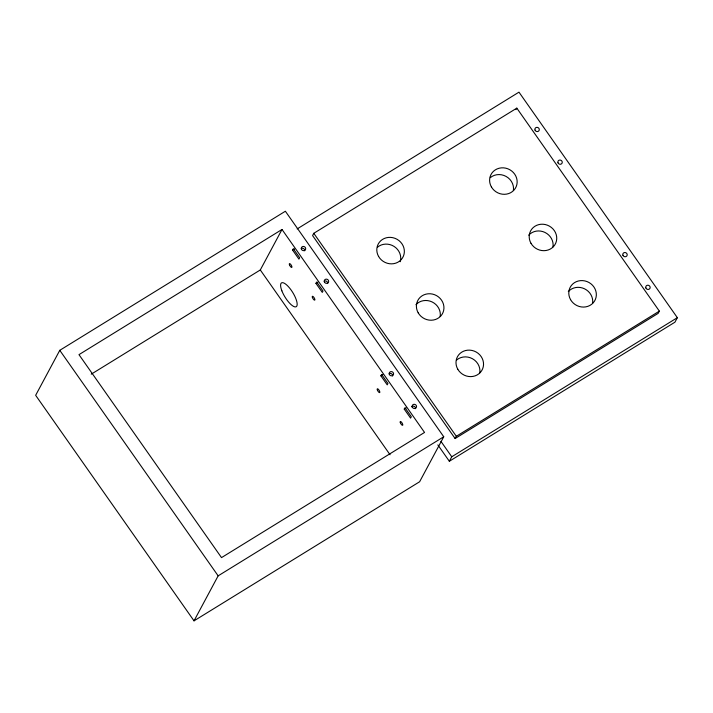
<?xml version="1.0" encoding="UTF-8"?>
<svg xmlns="http://www.w3.org/2000/svg" width="713" height="713" viewBox="0 0 713 713"><rect width="100%" height="100%" fill="white"/><g stroke="black" fill="none" stroke-linecap="round" stroke-linejoin="round"><path stroke-width="1.07" d="M59.776 350.324L35.65 395.314L194.025 620.845L419.618 481.756L443.744 436.766L285.369 211.235L59.776 350.324L218.151 575.846L194.025 620.845M91.255 374.173L260.298 269.96L282.009 229.47L424.547 432.443L221.511 557.619L78.974 354.646L282.009 229.47M292.597 250.094L293.319 248.748L299.656 257.767L298.925 259.113L292.597 250.094L294.469 248.935M313.782 233.311L312.579 235.566L455.117 438.54L658.152 313.363L659.356 311.118L516.818 108.144L313.782 233.311L456.32 436.294L455.117 438.54M315.957 283.364L316.679 282.009L323.016 291.029L322.285 292.383L315.957 283.364L317.838 282.205M516.016 109.642L516.818 108.144M380.885 375.831L381.615 374.477L387.943 383.496L387.221 384.851L380.885 375.831L382.765 374.673M404.244 409.093L404.975 407.747L411.303 416.766L410.581 418.112L404.244 409.093L406.125 407.934M437.844 444.903L449.342 461.266L451.757 456.775L677.35 317.686L518.975 92.155L297.169 228.909M677.35 317.686L674.935 322.187L449.342 461.266M218.151 575.846L443.744 436.766M456.32 436.294L659.356 311.118M440.901 441.311L451.757 456.775M260.298 269.96L390.047 454.734M411.695 406.758A2.237 2.086 28.2 0 1 415.554 408.701M389.155 373.71A2.237 2.086 28.2 0 1 392.596 376.001M324.219 281.243A2.237 2.086 28.2 0 1 327.659 283.533M301.251 248.543A2.237 2.086 28.2 0 1 304.692 250.833M456.703 359.949A13.993 13.03 28.2 0 1 472.541 358.773A13.993 13.03 28.2 0 1 479.778 372.863M490.312 177.644A13.993 13.03 28.2 0 1 506.15 176.468A13.993 13.03 28.2 0 1 513.387 190.558M415.911 304.718A13.993 13.03 28.2 0 1 432.167 301.973A13.993 13.03 28.2 0 1 440.179 316.483M568.306 291.564A13.993 13.03 28.2 0 1 584.553 288.818A13.993 13.03 28.2 0 1 592.574 303.328M528.716 235.174A13.993 13.03 28.2 0 1 544.964 232.438A13.993 13.03 28.2 0 1 552.976 246.939M377.516 247.179A13.993 13.03 28.2 0 1 394.12 246.457A13.993 13.03 28.2 0 1 400.216 261.724M289.442 264.755A2.237 0.722 58.3 0 0 291.733 267.446A2.237 0.722 58.3 0 0 290.654 264.354A2.237 0.722 58.3 0 0 289.442 264.755M312.401 297.455A2.237 0.722 58.3 0 0 314.7 300.146A2.237 0.722 58.3 0 0 313.622 297.054A2.237 0.722 58.3 0 0 312.401 297.455M400.305 422.622A2.237 0.722 58.3 0 0 402.595 425.313A2.237 0.722 58.3 0 0 401.517 422.23A2.237 0.722 58.3 0 0 400.305 422.622M377.337 389.922A2.237 0.722 58.3 0 0 379.628 392.613A2.237 0.722 58.3 0 0 378.55 389.521A2.237 0.722 58.3 0 0 377.337 389.922M324.379 281.849A2.237 2.086 28.2 0 0 328.14 282.704A2.237 2.086 28.2 0 0 326.83 279.184A2.237 2.086 28.2 0 0 324.379 281.849M389.316 374.316A2.237 2.086 28.2 0 0 393.077 375.163A2.237 2.086 28.2 0 0 391.767 371.651A2.237 2.086 28.2 0 0 389.316 374.316M301.412 249.149A2.237 2.086 28.2 0 0 305.173 249.996A2.237 2.086 28.2 0 0 303.863 246.484A2.237 2.086 28.2 0 0 301.412 249.149M412.274 407.025A2.237 2.086 28.2 0 0 416.036 407.872A2.237 2.086 28.2 0 0 414.725 404.351A2.237 2.086 28.2 0 0 412.274 407.025M281.867 290.806A13.993 4.492 58.3 0 0 296.198 306.715A13.993 4.492 58.3 0 0 288.569 286.849A13.993 4.492 58.3 0 0 281.867 290.806M622.921 255.245A2.237 2.086 28.2 0 0 626.682 256.092A2.237 2.086 28.2 0 0 625.372 252.571A2.237 2.086 28.2 0 0 622.921 255.245M557.985 162.778A2.237 2.086 28.2 0 0 561.746 163.625A2.237 2.086 28.2 0 0 560.436 160.104A2.237 2.086 28.2 0 0 557.985 162.778M645.88 287.945A2.237 2.086 28.2 0 0 649.641 288.792A2.237 2.086 28.2 0 0 648.331 285.271A2.237 2.086 28.2 0 0 645.88 287.945M535.017 130.078A2.237 2.086 28.2 0 0 538.778 130.925A2.237 2.086 28.2 0 0 537.468 127.404A2.237 2.086 28.2 0 0 535.017 130.078M457.782 369.218A13.993 13.03 28.2 0 0 481.658 370.733A13.993 13.03 28.2 0 0 469.858 350.145A13.993 13.03 28.2 0 0 457.782 369.218M491.391 186.913A13.993 13.03 28.2 0 0 515.267 188.428A13.993 13.03 28.2 0 0 503.467 167.84A13.993 13.03 28.2 0 0 491.391 186.913M418.192 312.838A13.993 13.03 28.2 0 0 442.06 314.353A13.993 13.03 28.2 0 0 430.269 293.765A13.993 13.03 28.2 0 0 418.192 312.838M570.578 299.674A13.993 13.03 28.2 0 0 594.455 301.198A13.993 13.03 28.2 0 0 582.655 280.61A13.993 13.03 28.2 0 0 570.578 299.674M530.989 243.293A13.993 13.03 28.2 0 0 554.857 244.809A13.993 13.03 28.2 0 0 543.065 224.23A13.993 13.03 28.2 0 0 530.989 243.293M378.594 256.457A13.993 13.03 28.2 0 0 402.471 257.972A13.993 13.03 28.2 0 0 390.671 237.384A13.993 13.03 28.2 0 0 378.594 256.457"/></g></svg>
